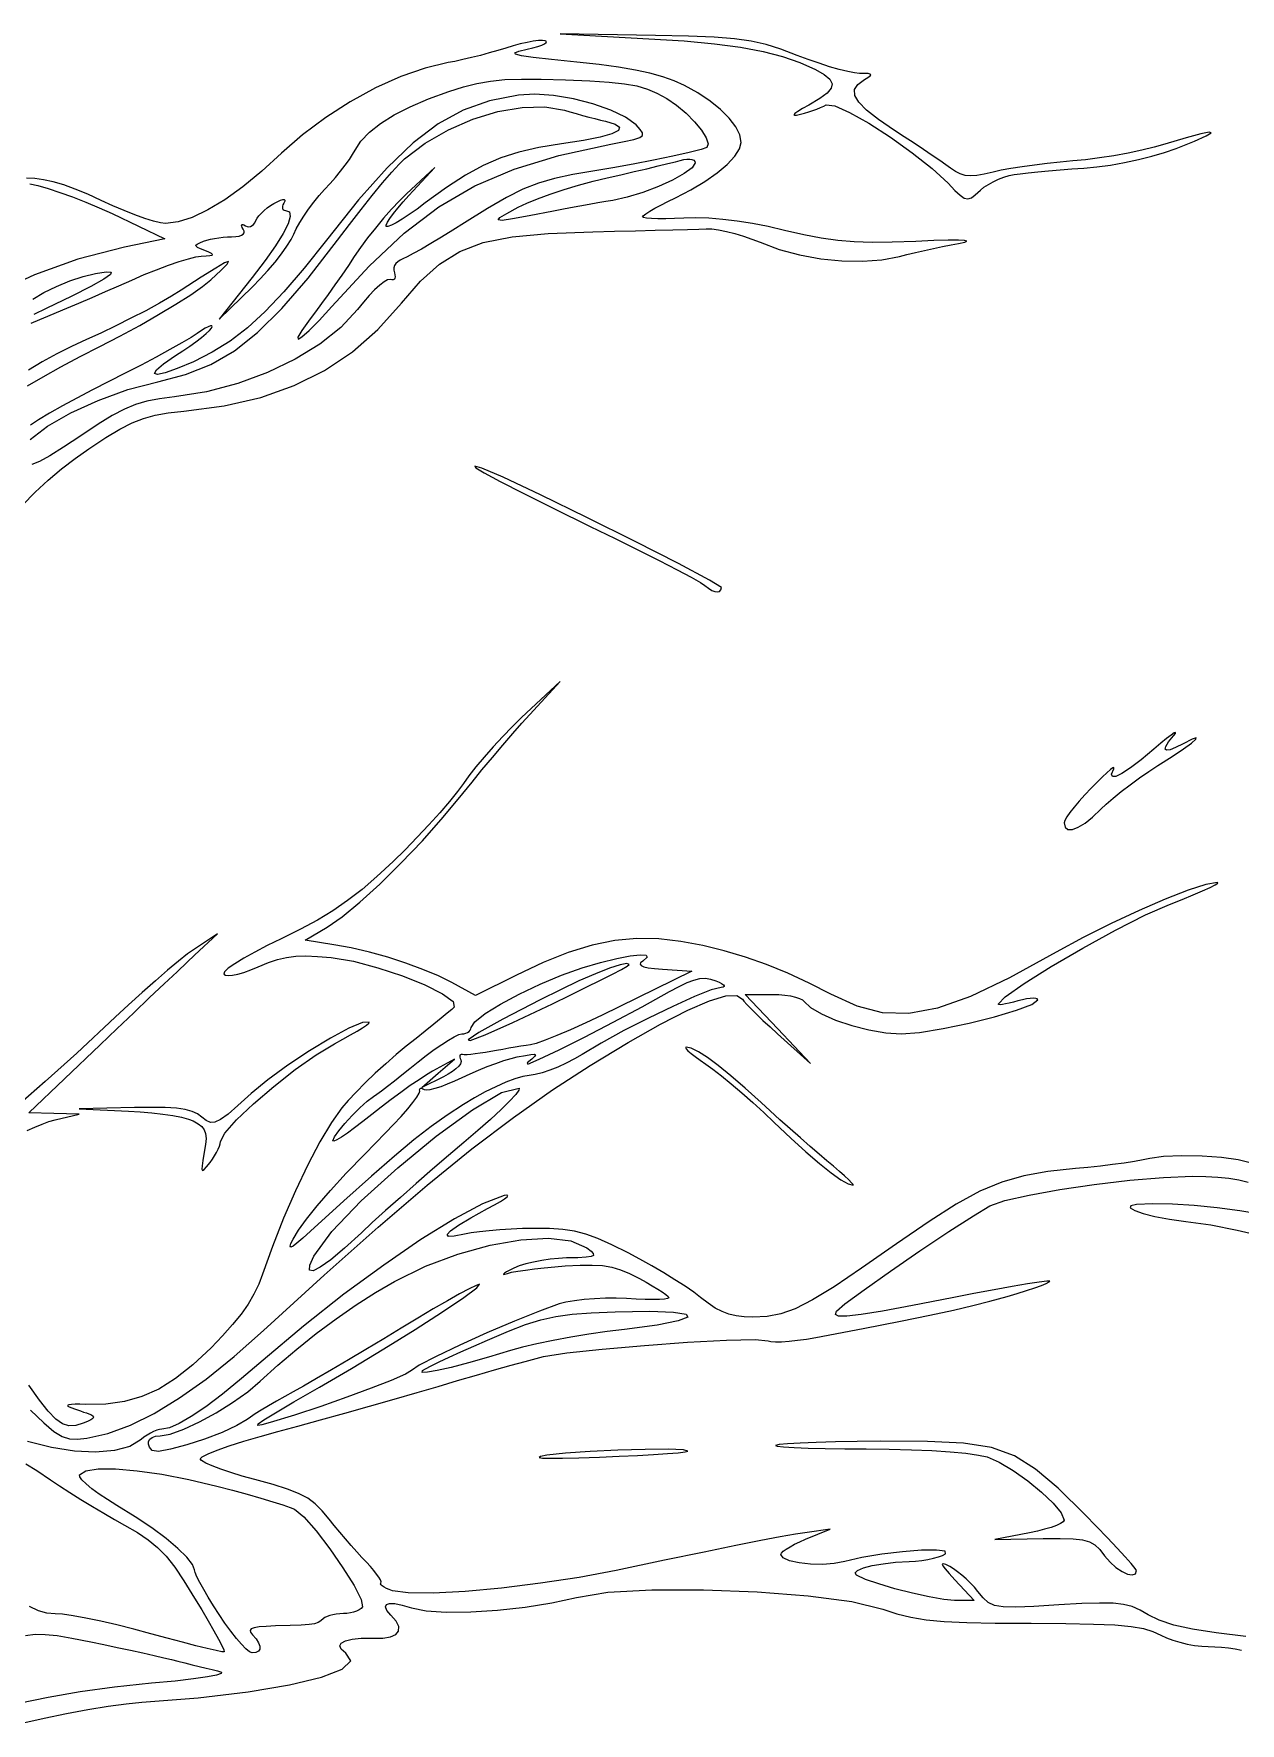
# Model space of a CAD drawing. Header units: metres. Extents: x 225 to 2031, y 224 to 1081.
# Drawn here: x 923.5 to 1184.2, y 235.5 to 600.6 of the extents above; entities that cross this region are included whole.
import ezdxf

# ---------------------------------------------------------------- set-up
doc = ezdxf.new("R2010")
doc.units = ezdxf.units.M
doc.layers.add('rockery', color=7, linetype='Continuous')

msp = doc.modelspace()

# ---------------------------------------------------------------- linework, layer by layer
at = {"layer": 'rockery'}
for points in [[(921.03, 498.75), (923.78, 501.5), (926.59, 504.1), (929.48, 506.54), (932.42, 508.82), (935.4, 510.93), (939.06, 513.32), (942.08, 515.15), (944.7, 516.5), (947.16, 517.48), (949.69, 518.15), (952.53, 518.64), (955.9, 519.01), (964.64, 520.19), (972.57, 522.02), (979.77, 524.55), (986.33, 527.8), (992.32, 531.83), (997.82, 536.66), (1002.91, 542.35), (1007.07, 547.14), (1011.13, 550.83), (1015.51, 553.54), (1020.62, 555.45), (1026.85, 556.7), (1034.61, 557.43), (1044.32, 557.82), (1049, 557.93), (1053.53, 558.04), (1057.76, 558.15), (1061.55, 558.24), (1064.74, 558.33), (1067.19, 558.4), (1068.75, 558.45), (1069.97, 558.41), (1071.45, 558.21), (1073.14, 557.88), (1074.95, 557.42), (1076.82, 556.87), (1078.67, 556.23), (1080.44, 555.53), (1084.56, 554), (1088.97, 552.82), (1093.53, 551.98), (1098.1, 551.52), (1102.55, 551.44), (1106.74, 551.75), (1110.53, 552.47), (1112.16, 552.89), (1113.99, 553.33), (1115.94, 553.77), (1117.93, 554.21), (1119.87, 554.63), (1121.7, 555), (1123.34, 555.3), (1124.66, 555.59), (1125.08, 555.79), (1124.62, 555.93), (1123.28, 555.99), (1121.07, 555.98), (1118, 555.89), (1114.08, 555.73), (1108.98, 555.54), (1104.62, 555.49), (1100.78, 555.6), (1097.21, 555.9), (1093.66, 556.41), (1089.9, 557.14), (1085.68, 558.11), (1082.17, 558.91), (1078.77, 559.57), (1075.49, 560.1), (1072.35, 560.48), (1069.37, 560.72), (1066.56, 560.81), (1063.96, 560.76), (1061.91, 560.67), (1060.03, 560.63), (1058.36, 560.63), (1056.97, 560.67), (1055.91, 560.75), (1055.23, 560.87), (1055, 561.03), (1055.19, 561.28), (1055.72, 561.69), (1056.57, 562.23), (1057.67, 562.87), (1059, 563.58), (1060.5, 564.35), (1062.13, 565.14), (1065.46, 566.86), (1068.48, 568.68), (1071.12, 570.53), (1073.3, 572.37), (1074.95, 574.12), (1075.99, 575.72), (1076.36, 577.12), (1076.05, 578.73), (1075.16, 580.49), (1073.76, 582.33), (1071.89, 584.21), (1069.62, 586.05), (1067.01, 587.8), (1064.11, 589.4), (1061.86, 590.41), (1059.4, 591.3), (1056.63, 592.07), (1053.48, 592.76), (1049.85, 593.37), (1045.66, 593.93), (1040.82, 594.45), (1035.35, 595.01), (1031.41, 595.46), (1028.86, 595.83), (1027.57, 596.17), (1027.44, 596.5), (1028.31, 596.86), (1030.08, 597.28), (1031.34, 597.57), (1032.4, 597.87), (1033.25, 598.16), (1033.86, 598.44), (1034.2, 598.7), (1034.26, 598.91), (1034, 599.08), (1033.42, 599.16), (1032.54, 599.12), (1031.41, 598.98), (1030.08, 598.73), (1028.61, 598.39), (1027.06, 597.98), (1025.46, 597.5), (1023.76, 596.97), (1021.91, 596.44), (1019.98, 595.92), (1018.05, 595.44), (1016.19, 595), (1014.48, 594.63), (1013, 594.36), (1008.04, 593.19), (1002.76, 591.34), (997.32, 588.89), (991.87, 585.92), (986.56, 582.52), (981.54, 578.77), (976.97, 574.76), (972.73, 570.88), (968.64, 567.54), (964.74, 564.74), (961.08, 562.52), (957.7, 560.91), (954.65, 559.92), (951.95, 559.58), (950.87, 559.71), (949.35, 560.09), (947.47, 560.68), (945.32, 561.45), (942.97, 562.38), (940.52, 563.43), (938.05, 564.57), (935.13, 565.91), (932.43, 567.03), (929.95, 567.92), (927.68, 568.6), (925.59, 569.06), (923.67, 569.31), (921.92, 569.36)], [(922.94, 538.02), (924.81, 538.87), (926.52, 539.59), (928.36, 540.35), (930.64, 541.31), (933.24, 542.41), (936.06, 543.62), (938.97, 544.88), (941.88, 546.15), (944.66, 547.38), (947.36, 548.54), (950.02, 549.61), (952.56, 550.56), (954.87, 551.36), (956.88, 551.98), (958.49, 552.39), (959.61, 552.55), (960.76, 552.6), (961.55, 552.66), (961.99, 552.76), (962.09, 552.91), (961.85, 553.11), (961.3, 553.38), (960.42, 553.74), (959.49, 554.12), (958.86, 554.42), (958.53, 554.68), (958.5, 554.91), (958.77, 555.16), (959.33, 555.43), (960.18, 555.77), (960.85, 555.99), (961.64, 556.2), (962.53, 556.37), (963.46, 556.52), (964.41, 556.64), (965.34, 556.71), (966.21, 556.74), (967.11, 556.77), (967.84, 556.87), (968.38, 557.04), (968.74, 557.28), (968.92, 557.58), (968.92, 557.95), (968.73, 558.38), (968.52, 558.75), (968.41, 559.04), (968.39, 559.23), (968.46, 559.34), (968.62, 559.36), (968.87, 559.28), (969.2, 559.1), (969.57, 558.94), (969.94, 558.9), (970.31, 558.97), (970.66, 559.14), (970.98, 559.41), (971.26, 559.77), (971.48, 560.21), (971.74, 560.72), (972.14, 561.27), (972.65, 561.85), (973.25, 562.42), (973.92, 562.97), (974.63, 563.47), (975.36, 563.9), (976.18, 564.32), (976.82, 564.6), (977.3, 564.75), (977.6, 564.77), (977.73, 564.64), (977.69, 564.39), (977.49, 564), (977.31, 563.64), (977.21, 563.31), (977.19, 563.02), (977.25, 562.78), (977.39, 562.59), (977.61, 562.47), (977.9, 562.43), (978.71, 562.1), (978.87, 561.12), (978.41, 559.55), (977.34, 557.4), (975.68, 554.73), (973.46, 551.57), (970.68, 547.95), (963.52, 538.94), (970.74, 545.92), (972.43, 547.64), (974.08, 549.44), (975.63, 551.26), (977.01, 553.02), (978.19, 554.67), (979.1, 556.12), (979.68, 557.31), (980.21, 558.46), (980.94, 559.78), (981.84, 561.21), (982.87, 562.7), (983.99, 564.19), (985.16, 565.62), (986.33, 566.92), (987.49, 568.2), (988.65, 569.54), (989.76, 570.9), (990.78, 572.22), (991.67, 573.45), (992.38, 574.53), (992.89, 575.42), (994.17, 577.39), (996.02, 579.33), (998.42, 581.22), (1001.36, 583.06), (1004.81, 584.83), (1008.76, 586.52), (1013.18, 588.12), (1016.34, 589.11), (1019.25, 589.85), (1022.15, 590.36), (1025.27, 590.68), (1028.85, 590.81), (1033.14, 590.8), (1038.37, 590.65), (1043.64, 590.44), (1047.82, 590.17), (1051.14, 589.81), (1053.81, 589.31), (1056.07, 588.64), (1058.15, 587.75), (1060.27, 586.6), (1062.37, 585.17), (1064.42, 583.43), (1066.26, 581.57), (1067.77, 579.73), (1068.81, 578.09), (1069.24, 576.81), (1068.93, 576.05), (1067.67, 575.61), (1065.09, 574.95), (1061.55, 574.16), (1057.4, 573.29), (1052.98, 572.42), (1048.63, 571.62), (1044.71, 570.97), (1039.94, 570.18), (1035.99, 569.35), (1032.51, 568.33), (1029.16, 566.99), (1025.61, 565.2), (1021.53, 562.83), (1016.56, 559.73), (1014.05, 558.15), (1011.6, 556.65), (1009.31, 555.28), (1007.24, 554.08), (1005.49, 553.09), (1004.13, 552.38), (1003.24, 551.98), (1002.63, 551.7), (1002.12, 551.34), (1001.72, 550.93), (1001.44, 550.48), (1001.28, 549.99), (1001.26, 549.48), (1001.39, 548.96), (1001.53, 548.49), (1001.58, 548.09), (1001.53, 547.77), (1001.39, 547.54), (1001.17, 547.42), (1000.86, 547.39), (1000.47, 547.47), (999.94, 547.42), (999.17, 547.01), (998.23, 546.28), (997.13, 545.28), (995.94, 544.04), (994.69, 542.61), (993.42, 541.03), (989.86, 537.15), (985.32, 533.53), (979.98, 530.25), (974, 527.39), (967.55, 525.02), (960.8, 523.23), (953.91, 522.1), (950.65, 521.68), (947.91, 521.17), (945.46, 520.46), (943.05, 519.47), (940.44, 518.08), (937.39, 516.21), (933.65, 513.74), (929.86, 511.23), (926.91, 509.38), (924.69, 508.15), (923.06, 507.48)], [(922.66, 512.93), (926.44, 515.77), (931.48, 518.66), (937.39, 521.37), (943.79, 523.7), (950.28, 525.4), (956.29, 526.96), (961.72, 529.11), (966.82, 532.07), (971.85, 536.03), (977.07, 541.21), (982.74, 547.81), (989.13, 556.02), (991.67, 559.36), (994.2, 562.61), (996.63, 565.64), (998.86, 568.36), (1000.82, 570.65), (1002.42, 572.42), (1003.56, 573.54), (1008.05, 576.95), (1013.06, 579.83), (1018.37, 582.13), (1023.76, 583.76), (1029.01, 584.68), (1033.88, 584.8), (1038.16, 584.06), (1039.35, 583.71), (1040.66, 583.33), (1042.03, 582.96), (1043.4, 582.59), (1044.73, 582.25), (1045.95, 581.95), (1047.02, 581.7), (1049.13, 581.07), (1050.05, 580.41), (1049.8, 579.71), (1048.41, 578.98), (1045.88, 578.25), (1042.25, 577.51), (1037.52, 576.78), (1032.62, 576), (1028.31, 575.02), (1024.37, 573.75), (1020.59, 572.12), (1016.75, 570.01), (1012.65, 567.34), (1008.07, 564.03), (1006.29, 562.72), (1004.61, 561.55), (1003.1, 560.56), (1001.79, 559.77), (1000.75, 559.21), (1000.01, 558.92), (999.65, 558.93), (999.64, 559.25), (999.91, 559.85), (1000.44, 560.7), (1001.2, 561.74), (1002.16, 562.94), (1003.29, 564.26), (1004.55, 565.66), (1010.15, 571.68), (1004.01, 565.99), (1002.47, 564.48), (1000.8, 562.69), (999.05, 560.71), (997.3, 558.61), (995.62, 556.48), (994.08, 554.4), (992.74, 552.46), (991.45, 550.52), (990.04, 548.45), (988.56, 546.33), (987.08, 544.24), (985.66, 542.27), (984.35, 540.49), (983.21, 538.99), (981.38, 536.5), (980.53, 535.05), (980.58, 534.59), (981.42, 535.07), (982.98, 536.44), (985.16, 538.64), (987.86, 541.63), (995.92, 550.39), (1003.49, 557.5), (1010.97, 563.21), (1018.76, 567.75), (1027.29, 571.36), (1036.95, 574.27), (1048.15, 576.72), (1051.07, 577.29), (1053.13, 577.75), (1054.42, 578.18), (1055.02, 578.64), (1055.04, 579.2), (1054.54, 579.93), (1053.63, 580.88), (1051.35, 582.56), (1048.14, 584.11), (1044.28, 585.47), (1040.08, 586.54), (1035.81, 587.26), (1031.77, 587.56), (1028.25, 587.36), (1021.99, 586.07), (1016.28, 584.05), (1010.86, 581.1), (1005.46, 577.02), (999.81, 571.62), (993.66, 564.69), (986.72, 556.02), (981.88, 549.91), (977.51, 544.8), (973.49, 540.56), (969.66, 537.06), (965.9, 534.17), (962.05, 531.76), (957.97, 529.71), (954.46, 528.22), (951.86, 527.32), (950.21, 526.99), (949.57, 527.21), (949.97, 527.98), (951.48, 529.26), (954.13, 531.05), (955.68, 532.05), (957.16, 533.06), (958.52, 534.05), (959.72, 534.97), (960.71, 535.79), (961.44, 536.48), (961.87, 537), (962.01, 537.33), (961.92, 537.48), (961.64, 537.47), (961.16, 537.28), (960.51, 536.95), (959.72, 536.46), (958.8, 535.83), (957.45, 534.96), (955.44, 533.78), (952.9, 532.35), (949.93, 530.74), (946.66, 529.01), (943.2, 527.22), (939.68, 525.44), (936.18, 523.66), (932.8, 521.88), (929.66, 520.16), (926.86, 518.57), (924.51, 517.15), (922.73, 515.99)], [(922.59, 568.15), (924.36, 567.78), (926.56, 567.15), (929.1, 566.32), (931.86, 565.33), (934.74, 564.2), (937.61, 562.98), (940.39, 561.72), (951.78, 556.3), (943.08, 554.47), (932.99, 551.87), (923.6, 548.53), (915.02, 544.51)], [(922.13, 524.5), (925.53, 526.48), (929.35, 528.62), (933.47, 530.82), (937.75, 533.02), (942.08, 535.26), (946.36, 537.58), (950.43, 539.91), (954.15, 542.14), (957.38, 544.2), (959.96, 545.99), (961.74, 547.42), (963.98, 549.51), (965.26, 550.83), (965.52, 551.36), (964.71, 551.08), (962.78, 549.97), (959.67, 548.01), (955.34, 545.19), (953.21, 543.86), (950.61, 542.36), (947.66, 540.75), (944.48, 539.1), (941.21, 537.46), (937.96, 535.91), (934.86, 534.51), (931.65, 533.03), (928.44, 531.4), (925.32, 529.67), (922.36, 527.9)], [(923.24, 543.24), (925.67, 544.65), (928.38, 545.99), (931.24, 547.17), (934.11, 548.14), (936.83, 548.82), (939.11, 549.17), (940.2, 549.1), (940.04, 548.56), (938.6, 547.54), (935.83, 545.99), (931.7, 543.9), (926.15, 541.22), (923.45, 539.9)], [(922.78, 303.13), (925.64, 300.38), (927.83, 298.54), (929.61, 297.44), (931.22, 296.94), (932.9, 296.87), (934.92, 297.1), (939.48, 298.12), (944.34, 299.9), (949.5, 302.45), (954.96, 305.78), (960.72, 309.87), (966.78, 314.75), (973.15, 320.39), (986.19, 332.32), (997.9, 342.72), (1008.49, 351.75), (1018.16, 359.6), (1027.11, 366.42), (1035.57, 372.39), (1043.72, 377.66), (1051.91, 382.6), (1058.94, 386.57), (1064.81, 389.57), (1069.5, 391.61), (1073.04, 392.68), (1075.41, 392.79), (1076.62, 391.94), (1076.92, 391.52), (1077.56, 390.81), (1078.5, 389.86), (1079.67, 388.7), (1081.05, 387.38), (1082.58, 385.95), (1084.21, 384.46), (1091.3, 378.06), (1084.24, 385.53), (1077.17, 393), (1083.09, 393), (1084.46, 392.96), (1085.78, 392.85), (1086.99, 392.66), (1088.06, 392.42), (1088.93, 392.14), (1089.58, 391.81), (1089.95, 391.46), (1091.33, 390.13), (1093.67, 388.76), (1096.73, 387.44), (1100.24, 386.27), (1103.95, 385.32), (1107.6, 384.69), (1110.91, 384.46), (1114.86, 384.77), (1119.97, 385.6), (1125.61, 386.78), (1131.12, 388.16), (1135.86, 389.56), (1139.17, 390.84), (1140.42, 391.82), (1140.31, 392.01), (1139.99, 392.13), (1139.48, 392.17), (1138.82, 392.13), (1138.03, 392.02), (1137.13, 391.83), (1136.15, 391.58), (1135.18, 391.31), (1134.28, 391.1), (1133.49, 390.93), (1132.82, 390.82), (1132.32, 390.77), (1131.99, 390.79), (1131.88, 390.88), (1133.41, 392.49), (1137.49, 395.34), (1143.34, 398.99), (1150.17, 402.97), (1157.23, 406.85), (1163.73, 410.16), (1168.9, 412.45), (1171.62, 413.52), (1174.03, 414.5), (1176.07, 415.37), (1177.68, 416.1), (1178.79, 416.66), (1179.33, 417.03), (1179.25, 417.16), (1176.78, 416.75), (1172.91, 415.51), (1167.99, 413.6), (1162.35, 411.16), (1156.32, 408.33), (1150.23, 405.26), (1144.41, 402.09), (1134.32, 396.57), (1125.89, 392.57), (1118.77, 390.03), (1112.56, 388.88), (1106.91, 389.04), (1101.42, 390.45), (1095.74, 393.04), (1091.02, 395.44), (1086.39, 397.57), (1081.82, 399.42), (1077.26, 401.03), (1072.68, 402.39), (1068.05, 403.53), (1063.33, 404.44), (1058.55, 405.02), (1053.81, 405.09), (1049.02, 404.63), (1044.11, 403.63), (1038.99, 402.06), (1033.57, 399.92), (1027.76, 397.18), (1018.95, 392.73), (1013.84, 395.54), (1010.93, 396.99), (1007.57, 398.41), (1003.87, 399.77), (999.97, 401.02), (995.99, 402.13), (992.06, 403.04), (988.3, 403.73), (982.12, 404.69), (986.88, 407.52), (990.1, 409.74), (993.95, 412.9), (998.25, 416.82), (1002.81, 421.32), (1007.44, 426.21), (1011.97, 431.3), (1016.2, 436.43), (1018.18, 438.89), (1020.33, 441.53), (1022.58, 444.22), (1024.82, 446.87), (1026.97, 449.37), (1028.94, 451.62), (1030.65, 453.51), (1037.2, 460.63), (1028.89, 452.8), (1026.88, 450.84), (1024.81, 448.71), (1022.76, 446.5), (1020.81, 444.29), (1019.03, 442.17), (1017.5, 440.24), (1016.3, 438.56), (1015.04, 436.82), (1013.31, 434.69), (1011.23, 432.26), (1008.87, 429.65), (1006.34, 426.95), (1003.73, 424.27), (1001.12, 421.72), (997.64, 418.47), (994.41, 415.69), (991.29, 413.25), (988.13, 411.07), (984.79, 409.04), (981.11, 407.06), (976.94, 405.02), (973.93, 403.55), (971.21, 402.14), (968.84, 400.81), (966.91, 399.63), (965.5, 398.64), (964.67, 397.88), (964.51, 397.4), (964.88, 397.14), (965.53, 397.06), (966.43, 397.14), (967.56, 397.37), (968.88, 397.76), (970.36, 398.29), (971.98, 398.96), (974.17, 399.87), (976.17, 400.55), (978.1, 401), (980.1, 401.25), (982.29, 401.32), (984.8, 401.21), (987.76, 400.95), (992.54, 400.14), (997.84, 398.75), (1003.16, 396.98), (1007.98, 395.03), (1011.8, 393.12), (1014.08, 391.45), (1014.32, 390.24), (1013.78, 389.75), (1012.82, 388.94), (1011.51, 387.85), (1009.9, 386.54), (1008.07, 385.05), (1006.08, 383.45), (1003.98, 381.77), (1001.79, 379.97), (999.52, 378), (997.27, 375.95), (995.1, 373.89), (993.12, 371.9), (991.41, 370.08), (990.04, 368.49), (987.8, 365.32), (985.32, 361.14), (982.69, 356.14), (980.04, 350.57), (977.45, 344.63), (975.04, 338.54), (972.91, 332.52), (972.09, 330.35), (971.06, 328.22), (969.8, 326.08), (968.27, 323.9), (966.44, 321.62), (964.28, 319.2), (961.77, 316.6), (957.86, 312.93), (954.13, 309.98), (950.5, 307.71), (946.84, 306.06), (943.06, 304.99), (939.04, 304.46), (934.69, 304.4), (933.45, 304.43), (932.41, 304.42), (931.61, 304.37), (931.05, 304.28), (930.78, 304.16), (930.8, 304.02), (931.13, 303.85), (931.68, 303.65), (932.29, 303.44), (932.94, 303.21), (933.6, 302.97), (934.25, 302.74), (934.86, 302.53), (935.4, 302.34), (935.97, 302.1), (936.29, 301.86), (936.37, 301.61), (936.2, 301.33), (935.78, 301.03), (935.1, 300.68), (934.15, 300.3), (932.53, 299.81), (931.08, 299.75), (929.68, 300.2), (928.22, 301.22), (926.6, 302.91), (924.69, 305.33), (922.39, 308.58)], [(922.05, 363.57), (923.67, 364.31), (925.25, 364.96), (926.74, 365.49), (928.07, 365.86), (933.27, 367.09), (927.83, 367.23), (922.39, 367.38), (937.79, 382.08), (941.45, 385.57), (945.06, 389.01), (948.51, 392.29), (951.68, 395.29), (954.43, 397.9), (956.64, 399.99), (958.18, 401.44), (963.17, 406.09), (958.18, 402.79), (956.72, 401.73), (954.76, 400.17), (952.39, 398.21), (949.74, 395.92), (946.89, 393.41), (943.96, 390.76), (941.05, 388.06), (932.74, 380.32), (925.94, 374.15), (920.52, 369.44)], [(1186.08, 356.66), (1183.72, 357.27), (1180.16, 357.74), (1175.93, 358.05), (1171.57, 358.14), (1167.62, 357.98), (1164.63, 357.54), (1163.2, 357.22), (1161.32, 356.88), (1159.09, 356.54), (1156.6, 356.2), (1153.97, 355.88), (1151.28, 355.59), (1148.62, 355.35), (1142.6, 354.72), (1137.41, 353.81), (1132.64, 352.44), (1127.91, 350.45), (1122.81, 347.68), (1116.94, 343.95), (1109.91, 339.09), (1102.34, 333.8), (1096.41, 329.82), (1091.76, 326.96), (1088.04, 325.06), (1084.89, 323.93), (1081.96, 323.38), (1078.89, 323.24), (1076.98, 323.3), (1075.27, 323.51), (1073.7, 323.88), (1072.2, 324.45), (1070.72, 325.22), (1069.2, 326.23), (1067.57, 327.49), (1066.11, 328.61), (1064.24, 329.91), (1062.04, 331.33), (1059.62, 332.82), (1057.06, 334.32), (1054.47, 335.77), (1051.94, 337.11), (1048.37, 338.88), (1045.4, 340.22), (1042.79, 341.18), (1040.33, 341.83), (1037.78, 342.21), (1034.91, 342.38), (1031.51, 342.42), (1029.1, 342.38), (1026.63, 342.28), (1024.18, 342.13), (1021.87, 341.93), (1019.76, 341.7), (1017.96, 341.44), (1016.56, 341.16), (1014.3, 340.71), (1013.06, 340.7), (1012.81, 341.1), (1013.54, 341.92), (1015.25, 343.13), (1017.92, 344.73), (1021.54, 346.7), (1023.07, 347.53), (1024.3, 348.24), (1025.2, 348.83), (1025.75, 349.27), (1025.94, 349.54), (1025.72, 349.63), (1025.1, 349.51), (1020.47, 347.73), (1014.38, 344.5), (1007.15, 340.02), (999.09, 334.51), (990.51, 328.19), (981.73, 321.27), (973.05, 313.96), (968.38, 309.97), (964.24, 306.61), (960.62, 303.87), (957.51, 301.75), (954.91, 300.24), (952.8, 299.34), (951.18, 299.04), (950.65, 298.98), (950.04, 298.81), (949.36, 298.54), (948.66, 298.19), (947.96, 297.77), (947.29, 297.3), (946.66, 296.78), (944.21, 295.3), (940.88, 294.39), (936.84, 294.05), (932.25, 294.27), (927.29, 295.05), (922.11, 296.37)], [(1185.38, 254.25), (1178.99, 255), (1173.86, 255.81), (1169.81, 256.71), (1166.69, 257.74), (1164.33, 258.91), (1162.55, 259.94), (1160.85, 260.68), (1158.99, 261.16), (1156.72, 261.41), (1153.78, 261.46), (1149.95, 261.33), (1144.97, 261.05), (1139.62, 260.74), (1135.72, 260.58), (1132.98, 260.63), (1131.09, 260.95), (1129.75, 261.57), (1128.66, 262.56), (1127.52, 263.95), (1126.75, 264.86), (1125.9, 265.77), (1124.98, 266.66), (1124.04, 267.5), (1123.11, 268.24), (1122.23, 268.87), (1121.45, 269.33), (1120.55, 269.77), (1119.99, 269.96), (1119.77, 269.88), (1119.91, 269.51), (1120.41, 268.84), (1121.29, 267.83), (1122.54, 266.47), (1126.72, 262.02), (1122.44, 262.02), (1120.14, 262.22), (1116.98, 262.78), (1113.34, 263.58), (1109.58, 264.55), (1106.07, 265.58), (1103.18, 266.58), (1101.28, 267.45), (1100.95, 267.96), (1101.48, 268.51), (1102.75, 269.04), (1104.63, 269.54), (1107, 269.96), (1109.72, 270.27), (1112.66, 270.44), (1114.02, 270.52), (1115.38, 270.67), (1116.69, 270.87), (1117.9, 271.13), (1118.97, 271.43), (1119.85, 271.76), (1120.49, 272.1), (1120.46, 272.68), (1118.57, 272.91), (1115.31, 272.86), (1111.19, 272.54), (1106.72, 272.01), (1102.39, 271.3), (1098.71, 270.44), (1096.46, 270), (1093.91, 269.82), (1091.29, 269.88), (1088.85, 270.14), (1086.81, 270.6), (1085.42, 271.21), (1084.9, 271.95), (1085.04, 272.25), (1085.44, 272.65), (1086.07, 273.11), (1086.9, 273.61), (1087.89, 274.15), (1089.02, 274.7), (1090.24, 275.23), (1095.58, 277.43), (1090.59, 276.74), (1088.06, 276.35), (1084.8, 275.78), (1080.59, 274.97), (1075.17, 273.89), (1068.31, 272.49), (1059.77, 270.71), (1049.3, 268.5), (1041.36, 267), (1032.95, 265.72), (1024.55, 264.7), (1016.66, 263.98), (1009.78, 263.62), (1004.4, 263.65), (1001.01, 264.12), (1000.3, 264.36), (999.68, 264.63), (999.17, 264.89), (998.78, 265.15), (998.52, 265.39), (998.42, 265.6), (998.48, 265.77), (998.53, 266.02), (998.38, 266.45), (998.06, 267.02), (997.57, 267.72), (996.95, 268.51), (996.21, 269.37), (995.37, 270.27), (994.4, 271.29), (993.29, 272.52), (992.08, 273.88), (990.83, 275.32), (989.59, 276.79), (988.41, 278.22), (987.32, 279.57), (985.79, 281.4), (984.3, 282.88), (982.66, 284.09), (980.71, 285.12), (978.28, 286.08), (975.17, 287.05), (971.23, 288.13), (968.53, 288.88), (966.05, 289.64), (963.86, 290.39), (962.03, 291.09), (960.63, 291.71), (959.73, 292.24), (959.42, 292.65), (959.86, 293.09), (961.13, 293.72), (963.12, 294.51), (965.73, 295.42), (968.85, 296.42), (972.39, 297.47), (976.23, 298.53), (980.55, 299.69), (985.44, 301.03), (990.67, 302.49), (996.04, 304), (1001.34, 305.51), (1006.35, 306.96), (1010.86, 308.29), (1015.06, 309.53), (1019.18, 310.73), (1023.07, 311.84), (1026.61, 312.84), (1029.64, 313.67), (1032.03, 314.31), (1033.64, 314.71), (1038.65, 315.51), (1046.31, 316.35), (1055.42, 317.14), (1064.77, 317.81), (1073.15, 318.26), (1079.36, 318.4), (1082.2, 318.16), (1082.78, 317.99), (1083.77, 317.92), (1085.09, 317.94), (1086.69, 318.05), (1088.5, 318.24), (1090.46, 318.52), (1092.51, 318.87), (1102.71, 320.82), (1110.78, 322.39), (1117.14, 323.67), (1122.2, 324.75), (1126.38, 325.73), (1130.11, 326.7), (1133.8, 327.73), (1136.01, 328.39), (1138.02, 329.02), (1139.78, 329.6), (1141.21, 330.11), (1142.27, 330.53), (1142.91, 330.84), (1143.05, 331.02), (1142.39, 331.01), (1140.73, 330.8), (1138.19, 330.41), (1134.92, 329.85), (1131.02, 329.15), (1126.65, 328.33), (1121.91, 327.42), (1113.38, 325.76), (1106.91, 324.57), (1102.25, 323.81), (1099.16, 323.46), (1097.41, 323.48), (1096.74, 323.85), (1096.92, 324.54), (1098.76, 326.12), (1102.92, 329.18), (1108.6, 333.18), (1114.98, 337.55), (1121.23, 341.74), (1126.54, 345.17), (1130.1, 347.29), (1133.32, 348.43), (1138.56, 349.64), (1145.2, 350.84), (1152.66, 351.93), (1160.32, 352.83), (1167.6, 353.45), (1173.88, 353.7), (1176.73, 353.67), (1179.34, 353.53), (1181.72, 353.28), (1183.9, 352.91), (1185.92, 352.42)], [(1188.85, 345.41), (1184.13, 346.22), (1179.18, 346.88), (1174.23, 347.37), (1169.52, 347.66), (1165.29, 347.73), (1161.78, 347.56), (1160.52, 347.28), (1160.44, 346.84), (1161.39, 346.28), (1163.21, 345.66), (1165.77, 345.03), (1168.9, 344.44), (1172.46, 343.94), (1177.81, 343.16), (1183.53, 342.06), (1189.45, 340.69)], [(921.75, 291.57), (924.15, 290.08), (927.05, 288.12), (929.02, 286.8), (931.26, 285.35), (933.67, 283.84), (936.15, 282.32), (938.61, 280.85), (940.95, 279.49), (943.06, 278.31), (945.87, 276.7), (948.21, 275.15), (950.22, 273.49), (952.07, 271.57), (953.92, 269.21), (955.91, 266.26), (958.23, 262.54), (959.77, 259.97), (961.17, 257.58), (962.38, 255.45), (963.37, 253.65), (964.11, 252.25), (964.54, 251.32), (964.63, 250.92), (964.13, 250.94), (962.87, 251.18), (960.97, 251.62), (958.51, 252.22), (955.58, 252.98), (952.3, 253.85), (948.75, 254.83), (945.07, 255.82), (941.43, 256.73), (937.94, 257.53), (934.74, 258.2), (931.95, 258.72), (929.7, 259.05), (928.1, 259.16), (926.26, 259.29), (924.48, 259.74), (922.55, 260.68)], [(920.91, 235.49), (925.74, 236.61), (930.54, 237.61), (935.18, 238.48), (939.52, 239.19), (943.44, 239.7), (946.79, 240.01), (959.03, 240.99), (969.77, 242.27), (978.73, 243.78), (985.62, 245.44), (990.13, 247.19), (991.98, 248.95), (990.88, 250.66), (989.89, 251.46), (989.58, 252.18), (989.9, 252.8), (990.82, 253.31), (992.28, 253.66), (994.25, 253.85), (996.69, 253.85), (998.91, 253.88), (1000.59, 254.16), (1001.73, 254.67), (1002.31, 255.41), (1002.33, 256.37), (1001.77, 257.52), (1000.64, 258.86), (999.78, 259.87), (999.47, 260.63), (999.68, 261.14), (1000.37, 261.38), (1001.52, 261.34), (1003.11, 261.02), (1005.1, 260.4), (1008.24, 259.76), (1012.62, 259.47), (1017.89, 259.53), (1023.69, 259.9), (1029.66, 260.57), (1035.46, 261.5), (1040.72, 262.69), (1047.56, 263.78), (1057.07, 264.31), (1068.18, 264.34), (1079.8, 263.89), (1090.85, 263.02), (1100.27, 261.76), (1106.97, 260.15), (1110, 259.16), (1112.99, 258.41), (1116.29, 257.86), (1120.21, 257.49), (1125.08, 257.25), (1131.24, 257.13), (1139, 257.08), (1146.53, 257.04), (1152.48, 256.93), (1157.08, 256.72), (1160.59, 256.4), (1163.26, 255.95), (1165.33, 255.34), (1167.05, 254.54), (1168.24, 253.97), (1169.63, 253.45), (1171.14, 252.99), (1172.73, 252.6), (1174.32, 252.31), (1175.86, 252.12), (1177.28, 252.05), (1178.67, 252.02), (1180.14, 251.91), (1181.63, 251.75), (1183.08, 251.53), (1184.43, 251.27)], [(921.71, 254.47), (923.74, 254.71), (925.93, 254.69), (928.5, 254.41), (931.7, 253.87), (935.78, 253.07), (938.61, 252.48), (941.5, 251.88), (944.36, 251.26), (947.06, 250.67), (949.51, 250.12), (951.59, 249.64), (953.2, 249.25), (954.62, 248.9), (956.14, 248.53), (957.7, 248.14), (959.24, 247.77), (960.71, 247.42), (962.04, 247.1), (963.17, 246.84), (964.02, 246.53), (963.96, 246.2), (962.96, 245.86), (960.99, 245.48), (958.01, 245.07), (954, 244.61), (948.93, 244.12), (940.95, 243.26), (933.51, 242.25), (926.61, 241.07), (920.24, 239.73)]]:
    msp.add_lwpolyline(points, dxfattribs=at)
for points in [[(1135.33, 570.17), (1136.62, 570.34), (1138.34, 570.53), (1140.42, 570.74), (1142.76, 570.96), (1145.26, 571.17), (1147.83, 571.38), (1150.39, 571.56), (1153.19, 571.83), (1156.14, 572.23), (1159.16, 572.77), (1162.17, 573.41), (1165.08, 574.15), (1167.83, 574.96), (1170.32, 575.83), (1174.33, 577.42), (1176.84, 578.53), (1177.89, 579.17), (1177.49, 579.31), (1175.68, 578.96), (1172.48, 578.1), (1167.92, 576.72), (1165.61, 576.06), (1162.92, 575.42), (1159.97, 574.8), (1156.88, 574.24), (1153.77, 573.76), (1150.76, 573.37), (1147.99, 573.1), (1145.29, 572.86), (1142.49, 572.57), (1139.71, 572.23), (1137.05, 571.86), (1134.61, 571.47), (1132.5, 571.09), (1130.83, 570.71), (1128.87, 570.26), (1127.26, 569.98), (1125.91, 569.89), (1124.75, 569.99), (1123.7, 570.3), (1122.66, 570.82), (1121.57, 571.55), (1120.6, 572.25), (1119.25, 573.18), (1117.6, 574.31), (1115.72, 575.58), (1113.69, 576.94), (1111.58, 578.33), (1109.46, 579.72), (1106, 582.09), (1103.43, 584.1), (1101.74, 585.8), (1100.88, 587.26), (1100.82, 588.53), (1101.54, 589.66), (1102.99, 590.7), (1103.74, 591.14), (1104.2, 591.48), (1104.38, 591.72), (1104.24, 591.88), (1103.8, 591.98), (1103.03, 592.03), (1101.93, 592.03), (1100.86, 592.13), (1099.37, 592.42), (1097.54, 592.88), (1095.45, 593.48), (1093.19, 594.21), (1090.83, 595.03), (1088.46, 595.92), (1084.9, 597.26), (1081.71, 598.27), (1078.5, 599), (1074.89, 599.5), (1070.5, 599.84), (1064.95, 600.06), (1057.85, 600.22), (1037.2, 600.59), (1056.42, 599.53), (1064.02, 599.04), (1070.57, 598.43), (1076.2, 597.69), (1081.06, 596.79), (1085.28, 595.7), (1089.01, 594.4), (1092.37, 592.85), (1094.27, 591.77), (1095.48, 590.77), (1096.01, 589.81), (1095.82, 588.83), (1094.93, 587.77), (1093.31, 586.58), (1090.95, 585.2), (1089.59, 584.43), (1088.6, 583.83), (1087.97, 583.38), (1087.72, 583.1), (1087.84, 582.98), (1088.32, 583.01), (1089.17, 583.2), (1090.04, 583.44), (1090.93, 583.72), (1091.83, 584.02), (1092.69, 584.33), (1093.49, 584.64), (1094.18, 584.93), (1094.73, 585.21), (1096.55, 585.01), (1099.77, 583.6), (1103.94, 581.24), (1108.6, 578.24), (1113.31, 574.89), (1117.61, 571.48), (1121.04, 568.3), (1122.54, 566.75), (1123.67, 565.69), (1124.56, 565.09), (1125.33, 564.93), (1126.08, 565.17), (1126.94, 565.8), (1128.03, 566.79), (1128.81, 567.43), (1129.76, 568.05), (1130.82, 568.63), (1131.95, 569.16), (1133.11, 569.6), (1134.26, 569.95), (1135.33, 570.17)], [(1028.17, 563.11), (1030.02, 563.98), (1032.36, 564.94), (1035.08, 565.92), (1038.06, 566.91), (1041.19, 567.85), (1044.33, 568.71), (1047.39, 569.46), (1050.35, 570.13), (1053.24, 570.8), (1055.96, 571.43), (1058.41, 572.02), (1060.49, 572.53), (1062.12, 572.94), (1063.19, 573.22), (1063.94, 573.41), (1064.63, 573.5), (1065.22, 573.5), (1065.71, 573.42), (1066.08, 573.26), (1066.31, 573.01), (1066.39, 572.69), (1065.76, 571.65), (1064.05, 570.37), (1061.53, 568.97), (1058.46, 567.57), (1055.11, 566.29), (1051.73, 565.25), (1048.59, 564.57), (1047.1, 564.33), (1045.37, 564.04), (1043.47, 563.7), (1041.48, 563.35), (1039.48, 562.98), (1037.56, 562.61), (1035.78, 562.26), (1030.55, 561.23), (1026.9, 560.57), (1024.71, 560.27), (1023.85, 560.37), (1024.22, 560.86), (1025.7, 561.77), (1028.17, 563.11)], [(1072.06, 480.92), (1069.48, 482.52), (1062.77, 486.08), (1053.44, 490.84), (1043.01, 496.04), (1032.99, 500.93), (1024.92, 504.75), (1020.29, 506.74), (1018.79, 507.16), (1018.97, 506.8), (1020.8, 505.69), (1024.23, 503.84), (1029.23, 501.29), (1035.73, 498.05), (1043.72, 494.14), (1049.1, 491.51), (1054.12, 489.02), (1058.63, 486.74), (1062.48, 484.77), (1065.51, 483.16), (1067.58, 482.01), (1068.52, 481.39), (1069.26, 480.76), (1069.98, 480.3), (1070.65, 480.04), (1071.22, 479.96), (1071.67, 480.08), (1071.97, 480.4), (1072.06, 480.92)], [(1154.04, 432.99), (1155.21, 434.12), (1156.71, 435.43), (1158.45, 436.84), (1160.37, 438.31), (1162.39, 439.77), (1164.43, 441.17), (1166.41, 442.44), (1169.47, 444.39), (1171.92, 446.04), (1173.66, 447.31), (1174.61, 448.13), (1174.68, 448.43), (1173.79, 448.13), (1171.84, 447.16), (1170.21, 446.34), (1169.02, 445.88), (1168.27, 445.77), (1167.97, 446.01), (1168.12, 446.6), (1168.71, 447.54), (1169.75, 448.84), (1170.18, 449.4), (1170.23, 449.61), (1169.9, 449.49), (1169.25, 449.04), (1168.27, 448.3), (1167.01, 447.28), (1165.49, 445.99), (1162.75, 443.71), (1160.45, 441.95), (1158.63, 440.75), (1157.33, 440.11), (1156.57, 440.06), (1156.4, 440.6), (1156.84, 441.77), (1156.9, 442.01), (1156.66, 441.94), (1156.14, 441.56), (1155.38, 440.9), (1154.41, 440), (1153.25, 438.87), (1151.95, 437.55), (1150.61, 436.14), (1149.39, 434.77), (1148.31, 433.48), (1147.4, 432.32), (1146.71, 431.34), (1146.27, 430.57), (1146.12, 430.08), (1146.34, 429.12), (1146.96, 428.65), (1147.93, 428.66), (1149.18, 429.12), (1150.65, 430.01), (1152.29, 431.3), (1154.04, 432.99)], [(988.13, 361.33), (988.48, 362.19), (989.39, 363.5), (990.69, 365.09), (992.25, 366.8), (993.91, 368.45), (995.5, 369.89), (996.89, 370.94), (997.6, 371.42), (998.62, 372.18), (999.91, 373.16), (1001.4, 374.32), (1003.04, 375.61), (1004.77, 376.99), (1006.53, 378.41), (1008.28, 379.79), (1010, 381.07), (1011.62, 382.19), (1013.08, 383.13), (1014.33, 383.84), (1015.32, 384.3), (1015.97, 384.46), (1016.43, 384.5), (1016.85, 384.6), (1017.23, 384.77), (1017.54, 384.99), (1017.78, 385.24), (1017.93, 385.54), (1017.98, 385.86), (1018.79, 387.1), (1021, 388.83), (1024.3, 390.87), (1028.37, 393.05), (1032.89, 395.19), (1037.53, 397.14), (1041.98, 398.71), (1045.95, 399.87), (1049.46, 400.75), (1052.37, 401.31), (1054.53, 401.56), (1055.8, 401.46), (1056.03, 401.02), (1055.07, 400.2), (1054.61, 399.82), (1054.48, 399.5), (1054.71, 399.22), (1055.3, 398.97), (1056.26, 398.77), (1057.6, 398.59), (1059.33, 398.44), (1065.65, 397.99), (1050, 390.28), (1046.33, 388.5), (1042.77, 386.85), (1039.45, 385.36), (1036.47, 384.09), (1033.95, 383.09), (1032.02, 382.4), (1030.8, 382.09), (1029.85, 381.95), (1028.72, 381.78), (1027.47, 381.58), (1026.15, 381.36), (1024.8, 381.12), (1023.49, 380.89), (1022.25, 380.66), (1021.08, 380.45), (1019.95, 380.27), (1018.88, 380.13), (1017.93, 380.02), (1017.12, 379.96), (1016.5, 379.95), (1016.1, 379.99), (1015.85, 380.01), (1015.67, 379.96), (1015.55, 379.85), (1015.51, 379.67), (1015.53, 379.45), (1015.62, 379.17), (1015.79, 378.86), (1015.86, 378.48), (1015.69, 378.02), (1015.3, 377.49), (1014.71, 376.92), (1013.94, 376.33), (1013.02, 375.74), (1011.98, 375.18), (1007.3, 372.9), (1010.86, 375.95), (1014.42, 379), (1009.67, 376.39), (1008.36, 375.62), (1006.72, 374.56), (1004.84, 373.27), (1002.8, 371.82), (1000.67, 370.26), (998.55, 368.64), (996.5, 367.03), (994.58, 365.51), (992.81, 364.17), (991.25, 363.04), (989.95, 362.16), (988.97, 361.55), (988.34, 361.27), (988.13, 361.33)], [(1035.6, 390.99), (1039.39, 392.83), (1042.86, 394.54), (1045.94, 396.07), (1048.5, 397.38), (1050.46, 398.41), (1051.71, 399.12), (1052.15, 399.44), (1051.63, 399.68), (1050.16, 399.4), (1047.86, 398.64), (1044.86, 397.45), (1041.29, 395.89), (1037.27, 394), (1032.93, 391.84), (1024.84, 387.61), (1019.66, 384.73), (1017.33, 383.21), (1017.81, 383.06), (1021.04, 384.29), (1026.99, 386.94), (1035.6, 390.99)], [(979.5, 340.13), (980.66, 342.05), (982.4, 344.44), (984.72, 347.29), (987.59, 350.59), (991.01, 354.33), (994.98, 358.5), (999.47, 363.07), (1001.24, 364.9), (1002.86, 366.64), (1004.27, 368.24), (1005.42, 369.64), (1006.28, 370.79), (1006.79, 371.63), (1006.91, 372.11), (1006.85, 372.36), (1006.87, 372.54), (1006.96, 372.66), (1007.11, 372.72), (1007.31, 372.7), (1007.56, 372.62), (1007.85, 372.46), (1008.34, 372.36), (1009.14, 372.45), (1010.2, 372.7), (1011.48, 373.1), (1012.91, 373.64), (1014.46, 374.29), (1016.07, 375.05), (1017.78, 375.86), (1019.61, 376.65), (1021.48, 377.4), (1023.32, 378.09), (1025.06, 378.68), (1026.63, 379.15), (1027.95, 379.47), (1029.7, 379.81), (1030.92, 380.01), (1031.63, 380.05), (1031.88, 379.9), (1031.68, 379.56), (1031.07, 378.99), (1030.08, 378.19), (1030.23, 377.95), (1032.72, 378.99), (1036.98, 381.02), (1042.48, 383.77), (1048.67, 386.97), (1054.98, 390.33), (1060.87, 393.59), (1062.92, 394.7), (1064.65, 395.53), (1066.13, 396.1), (1067.43, 396.4), (1068.6, 396.47), (1069.72, 396.32), (1070.84, 395.96), (1071.56, 395.65), (1072.12, 395.35), (1072.49, 395.09), (1072.67, 394.87), (1072.67, 394.69), (1072.46, 394.57), (1072.04, 394.52), (1069.88, 393.95), (1066.23, 392.51), (1061.56, 390.41), (1056.32, 387.89), (1051, 385.17), (1046.05, 382.47), (1041.95, 380.02), (1040.3, 379.04), (1038.54, 378.12), (1036.74, 377.3), (1034.97, 376.59), (1033.3, 376.03), (1031.79, 375.65), (1030.53, 375.47), (1029.16, 375.24), (1027.46, 374.75), (1025.49, 374.01), (1023.33, 373.05), (1021.04, 371.92), (1018.69, 370.63), (1016.35, 369.22), (1012.84, 366.92), (1009.34, 364.43), (1005.61, 361.54), (1001.39, 358.05), (996.43, 353.73), (990.48, 348.4), (983.28, 341.83), (981.61, 340.31), (980.35, 339.24), (979.5, 338.6), (979.01, 338.39), (978.87, 338.58), (979.04, 339.16), (979.5, 340.13)], [(963.83, 361.17), (964.79, 363.02), (967.3, 365.86), (970.95, 369.34), (975.32, 373.09), (979.97, 376.75), (984.49, 379.95), (988.46, 382.34), (990.28, 383.31), (991.92, 384.23), (993.35, 385.06), (994.51, 385.79), (995.37, 386.37), (995.87, 386.79), (995.97, 387.01), (994.5, 386.92), (991.56, 385.67), (987.58, 383.53), (983.03, 380.77), (978.36, 377.67), (974.02, 374.51), (970.45, 371.55), (967.6, 368.98), (965.45, 367.14), (963.84, 365.97), (962.62, 365.39), (961.64, 365.33), (960.76, 365.72), (959.81, 366.48), (958.86, 367.18), (957.69, 367.72), (956.19, 368.11), (954.29, 368.38), (951.89, 368.53), (948.91, 368.57), (945.26, 368.52), (933.27, 368.23), (943.95, 367.79), (946.47, 367.64), (948.97, 367.42), (951.34, 367.13), (953.51, 366.8), (955.39, 366.43), (956.89, 366.04), (957.93, 365.64), (959, 365.03), (959.78, 364.42), (960.31, 363.73), (960.6, 362.91), (960.69, 361.87), (960.58, 360.55), (960.32, 358.89), (960.01, 357.13), (959.83, 355.91), (959.81, 355.19), (959.95, 354.94), (960.29, 355.13), (960.83, 355.72), (961.59, 356.7), (962.1, 357.39), (962.56, 358.11), (962.97, 358.83), (963.32, 359.53), (963.59, 360.17), (963.76, 360.72), (963.83, 361.17)], [(1094.86, 357.06), (1093.19, 358.46), (1091.25, 360.12), (1089.14, 361.96), (1086.93, 363.91), (1084.72, 365.88), (1082.59, 367.8), (1080.63, 369.6), (1077.19, 372.73), (1074.11, 375.4), (1071.39, 377.61), (1069.05, 379.34), (1067.1, 380.6), (1065.56, 381.36), (1064.45, 381.61), (1064.3, 381.52), (1064.44, 381.24), (1064.85, 380.8), (1065.51, 380.23), (1066.39, 379.54), (1067.45, 378.77), (1068.68, 377.92), (1070.19, 376.85), (1072.06, 375.4), (1074.18, 373.65), (1076.47, 371.7), (1078.85, 369.61), (1081.21, 367.45), (1083.47, 365.31), (1087.05, 361.93), (1090.33, 358.96), (1093.27, 356.45), (1095.8, 354.43), (1097.89, 352.95), (1099.48, 352.04), (1100.52, 351.74), (1100.52, 351.89), (1100.2, 352.29), (1099.58, 352.93), (1098.7, 353.75), (1097.6, 354.73), (1096.31, 355.85), (1094.86, 357.06)], [(983.98, 336.41), (987.87, 341.75), (994.25, 348.4), (1002.11, 355.54), (1010.45, 362.37), (1018.27, 368.05), (1024.57, 371.76), (1028.34, 372.7), (1028.32, 372.29), (1027.62, 371.34), (1026.31, 369.92), (1024.46, 368.11), (1022.15, 365.96), (1019.44, 363.57), (1016.42, 360.99), (1013.13, 358.2), (1009.65, 355.22), (1006.13, 352.15), (1002.69, 349.13), (999.47, 346.26), (996.62, 343.67), (994.26, 341.48), (990.61, 338.15), (987.64, 335.66), (985.37, 334.03), (983.85, 333.28), (983.09, 333.41), (983.12, 334.45), (983.98, 336.41)], [(949.04, 294.42), (948.49, 295.11), (948.23, 295.76), (948.25, 296.36), (948.53, 296.87), (949.05, 297.26), (949.81, 297.52), (950.79, 297.61), (952.96, 297.99), (955.88, 299.04), (959.27, 300.62), (962.87, 302.59), (966.44, 304.81), (969.71, 307.13), (972.42, 309.42), (976.22, 312.88), (980.29, 316.32), (984.52, 319.68), (988.83, 322.89), (993.14, 325.88), (997.35, 328.6), (1001.39, 330.97), (1008.09, 334.24), (1015.11, 336.86), (1022.12, 338.79), (1028.75, 339.95), (1034.67, 340.28), (1039.53, 339.73), (1042.98, 338.23), (1043.89, 337.51), (1044.38, 336.97), (1044.41, 336.59), (1043.9, 336.34), (1042.81, 336.18), (1041.07, 336.09), (1038.63, 336.03), (1036.89, 335.95), (1035.07, 335.77), (1033.24, 335.51), (1031.47, 335.16), (1029.84, 334.76), (1028.4, 334.31), (1027.24, 333.83), (1026.33, 333.38), (1025.65, 333.01), (1025.2, 332.74), (1024.98, 332.56), (1025, 332.49), (1025.27, 332.53), (1025.81, 332.69), (1026.72, 332.93), (1028.05, 333.18), (1029.72, 333.43), (1031.66, 333.68), (1033.8, 333.92), (1036.05, 334.13), (1038.33, 334.3), (1041.52, 334.48), (1044.16, 334.51), (1046.39, 334.37), (1048.37, 334.03), (1050.26, 333.48), (1052.2, 332.67), (1054.35, 331.59), (1055.8, 330.8), (1057.13, 330.04), (1058.31, 329.32), (1059.3, 328.68), (1060.05, 328.13), (1060.53, 327.71), (1060.69, 327.45), (1060.45, 327.28), (1059.76, 327.16), (1058.69, 327.09), (1057.27, 327.05), (1055.58, 327.07), (1053.66, 327.13), (1051.58, 327.24), (1049.35, 327.33), (1047.02, 327.32), (1044.68, 327.22), (1042.42, 327.04), (1040.32, 326.79), (1038.48, 326.47), (1036.99, 326.09), (1032.77, 324.57), (1027.36, 322.39), (1021.4, 319.84), (1015.54, 317.2), (1010.43, 314.77), (1006.74, 312.84), (1005.1, 311.72), (1003.78, 310.92), (1000.73, 309.58), (996.37, 307.87), (991.15, 305.95), (985.48, 303.96), (979.8, 302.08), (974.56, 300.46), (972.78, 299.97), (971.87, 299.84), (971.96, 300.16), (973.19, 301.05), (975.72, 302.6), (979.69, 304.91), (985.24, 308.1), (992.11, 312.13), (999.15, 316.4), (1005.87, 320.59), (1011.79, 324.39), (1016.4, 327.5), (1019.24, 329.59), (1019.81, 330.36), (1019.06, 330.11), (1017.59, 329.39), (1015.48, 328.27), (1012.85, 326.79), (1009.8, 325.03), (1006.44, 323.04), (1002.86, 320.87), (999.11, 318.59), (995.26, 316.27), (991.46, 314), (987.84, 311.87), (984.56, 309.96), (981.74, 308.35), (979.54, 307.13), (977.69, 306.11), (975.89, 305.08), (974.18, 304.09), (972.63, 303.17), (971.31, 302.34), (970.27, 301.66), (969.57, 301.16), (967.38, 299.81), (964.17, 298.35), (960.4, 296.9), (956.53, 295.63), (953.04, 294.7), (950.39, 294.24), (949.04, 294.42)], [(1007.49, 311.69), (1008.11, 312.07), (1009.34, 312.71), (1011.09, 313.57), (1013.27, 314.59), (1015.79, 315.75), (1018.58, 317), (1021.54, 318.3), (1026.03, 320.21), (1029.75, 321.64), (1033.06, 322.68), (1036.29, 323.39), (1039.81, 323.87), (1043.96, 324.18), (1049.1, 324.4), (1056.57, 324.53), (1061.71, 324.34), (1064.47, 323.88), (1064.82, 323.22), (1062.74, 322.42), (1058.18, 321.53), (1051.13, 320.61), (1047.38, 320.15), (1043.45, 319.58), (1039.5, 318.92), (1035.69, 318.21), (1032.15, 317.47), (1029.05, 316.74), (1026.52, 316.03), (1021.73, 314.57), (1017.39, 313.34), (1013.65, 312.37), (1010.64, 311.68), (1008.52, 311.32), (1007.42, 311.31), (1007.49, 311.69)], [(1161.78, 268.49), (1161.48, 268.96), (1160.64, 269.98), (1159.32, 271.46), (1157.58, 273.34), (1155.51, 275.53), (1153.16, 277.97), (1150.6, 280.57), (1144.83, 286.26), (1139.98, 290.41), (1135.4, 293.26), (1130.42, 295.05), (1124.37, 296.01), (1116.59, 296.39), (1106.42, 296.41), (1101.4, 296.37), (1096.74, 296.28), (1092.58, 296.17), (1089.07, 296.03), (1086.33, 295.88), (1084.52, 295.71), (1083.76, 295.53), (1084.13, 295.35), (1085.5, 295.19), (1087.77, 295.05), (1090.81, 294.93), (1094.5, 294.84), (1098.73, 294.79), (1103.36, 294.76), (1108.35, 294.72), (1113.12, 294.6), (1117.55, 294.4), (1121.51, 294.14), (1124.9, 293.82), (1127.6, 293.45), (1129.47, 293.04), (1132.1, 291.92), (1135.13, 290.12), (1138.29, 287.87), (1141.27, 285.42), (1143.76, 283.02), (1145.48, 280.92), (1146.12, 279.36), (1145.92, 279.03), (1145.36, 278.65), (1144.47, 278.25), (1143.31, 277.82), (1141.92, 277.41), (1140.35, 277.01), (1138.64, 276.65), (1131.17, 275.21), (1141.6, 275.38), (1145.29, 275.41), (1148.06, 275.35), (1150.1, 275.13), (1151.62, 274.7), (1152.79, 274.01), (1153.82, 273.01), (1154.89, 271.63), (1156.05, 270.27), (1157.34, 269.13), (1158.64, 268.25), (1159.85, 267.7), (1160.85, 267.53), (1161.53, 267.77), (1161.78, 268.49)], [(1064.85, 294.25), (1063.88, 294.56), (1060.54, 294.7), (1055.56, 294.67), (1049.71, 294.51), (1043.72, 294.22), (1038.35, 293.84), (1034.35, 293.39), (1033, 293.12), (1032.68, 292.92), (1033.38, 292.8), (1035.07, 292.74), (1037.71, 292.75), (1041.28, 292.84), (1045.74, 293), (1049.99, 293.18), (1053.93, 293.37), (1057.43, 293.57), (1060.4, 293.77), (1062.7, 293.95), (1064.22, 294.11), (1064.85, 294.25)], [(963.52, 258.97), (962.3, 260.89), (961.18, 262.72), (960.19, 264.42), (959.36, 265.91), (958.73, 267.15), (958.33, 268.07), (958.18, 268.61), (957.76, 269.8), (956.55, 271.37), (954.62, 273.25), (952.07, 275.38), (948.96, 277.69), (945.39, 280.1), (941.44, 282.56), (939.42, 283.81), (937.61, 285.02), (936.05, 286.16), (934.8, 287.19), (933.89, 288.06), (933.39, 288.74), (933.34, 289.18), (934.71, 290.02), (937.37, 290.43), (941.14, 290.44), (945.79, 290.06), (951.13, 289.3), (956.95, 288.19), (963.05, 286.75), (966.4, 285.86), (969.6, 284.97), (972.55, 284.13), (975.15, 283.35), (977.31, 282.68), (978.9, 282.13), (979.84, 281.75), (981.81, 280.09), (984.47, 277.06), (987.42, 273.21), (990.29, 269.09), (992.68, 265.25), (994.22, 262.24), (994.51, 260.63), (994.22, 260.29), (993.78, 259.99), (993.23, 259.72), (992.59, 259.49), (991.88, 259.32), (991.14, 259.21), (990.37, 259.17), (989.6, 259.14), (988.84, 259.06), (988.11, 258.94), (987.45, 258.77), (986.86, 258.57), (986.4, 258.35), (986.07, 258.1), (985.53, 257.62), (984.94, 257.26), (984.13, 257), (982.95, 256.82), (981.25, 256.69), (978.88, 256.59), (975.7, 256.5), (973.71, 256.42), (972.2, 256.3), (971.13, 256.12), (970.48, 255.87), (970.21, 255.55), (970.3, 255.13), (970.71, 254.62), (971.52, 253.7), (972.06, 252.86), (972.32, 252.12), (972.31, 251.51), (972.03, 251.05), (971.47, 250.77), (970.64, 250.69), (970.09, 250.92), (969.32, 251.56), (968.35, 252.54), (967.25, 253.82), (966.05, 255.36), (964.79, 257.09), (963.52, 258.97)]]:
    msp.add_lwpolyline(points, close=True, dxfattribs=at)

doc.saveas('drawing.dxf')
